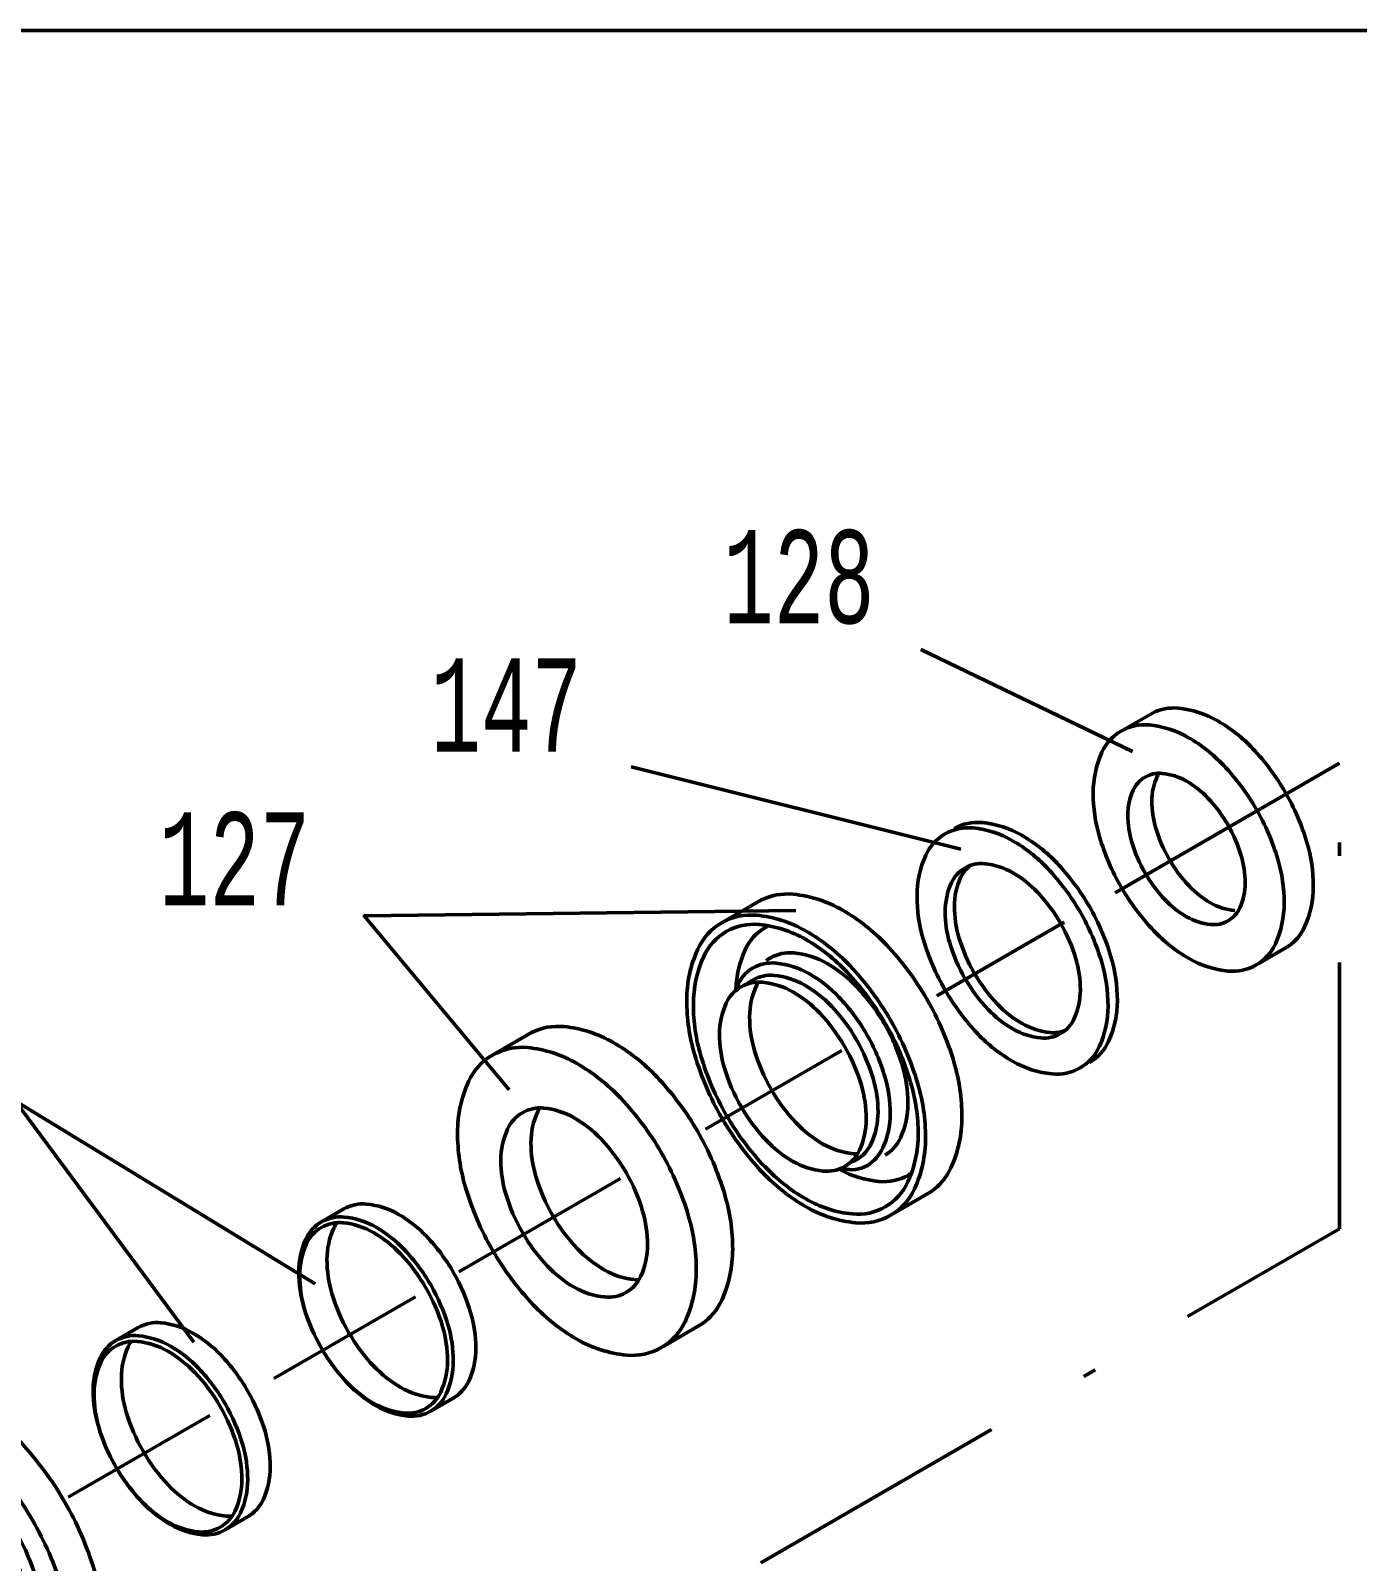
# Model space of a CAD drawing. Extents: x -99 to 181, y -251 to 146.
# Drawn here: x 55 to 104.8, y 88.2 to 145.7 of the extents above; entities that cross this region are included whole.
import ezdxf

# ---------------------------------------------------------------- set-up
doc = ezdxf.new("R2010")
doc.units = 0
doc.linetypes.add('STRICHPUNKT2', pattern=[18.5, 10, -4, 0.5, -4])
doc.layers.get('0').update_dxf_attribs({"linetype": 'CONTINUOUS'})
doc.layers.add('LE_ALL', color=7, linetype='CONTINUOUS', lineweight=50)
doc.layers.add('TXT_ALL', color=7, linetype='CONTINUOUS')
doc.styles.add('MONOTXT', font='monotxt.shx')

# ---------------------------------------------------------------- blocks, each defined once
blk = doc.blocks.new('RWD_00009', base_point=(78.802, 96.265))
at = {"layer": 'LE_ALL', "color": 2}
for points in [[(78.802, 96.265), (80.22, 97.084, 0.137304), (80.98, 97.99, 0.106617), (81.391, 99.897, 0.072341), (81.091, 101.961, 0.058752), (80.078, 104.316, 0.058752), (78.546, 106.37, 0.072341), (76.908, 107.662, 0.106617), (75.052, 108.259, 0.142973), (73.843, 108.033), (72.373, 107.187, 0.156851), (71.471, 106.192, 0.106617), (71.059, 104.285, 0.072341), (71.36, 102.221, 0.058752), (72.373, 99.867, 0.058752), (73.905, 97.812, 0.072341), (75.542, 96.52, 0.106617), (77.399, 95.923, 0.156851), (78.712, 96.206, 0.156851), (79.614, 97.202, 0.106617), (80.025, 99.109, 0.072341), (79.725, 101.172, 0.058752), (78.712, 103.527, 0.058752), (77.18, 105.581, 0.072341), (75.542, 106.873, 0.106617), (73.686, 107.471, 0.156851), (72.373, 107.187)], [(77.943, 98.891, 0.106617), (78.195, 100.063, 0.072341), (78.011, 101.331, 0.058752), (77.389, 102.777, 0.058752), (76.447, 104.039, 0.072341), (75.441, 104.833, 0.106617), (74.301, 105.2, 0.156851), (73.494, 105.026, 0.156851), (72.94, 104.414, 0.106617), (72.687, 103.243, 0.072341), (72.872, 101.975, 0.058752), (73.494, 100.529, 0.058752), (74.436, 99.266, 0.072341), (75.441, 98.473, 0.106617), (76.582, 98.106, 0.156851), (77.389, 98.28, 0.156851), (77.943, 98.891)], [(74.143, 105.206, 0.029381), (74.069, 105.066, 0.106617), (73.816, 103.895, 0.072341), (74.001, 102.627, 0.058752), (74.623, 101.18, 0.058752), (75.565, 99.918, 0.072341), (76.57, 99.125, 0.106617), (77.711, 98.758)]]:
    blk.add_lwpolyline(points, format="xyb", dxfattribs=at)
blk = doc.blocks.new('RWD_00010', base_point=(101.12, 110.62))
at = {"layer": 'LE_ALL', "color": 2}
blk.add_line((96.407, 118.584), (88.457, 122.42), dxfattribs=at)
for points in [[(101.12, 110.62), (102.255, 111.276, 0.137304), (102.863, 112.001, 0.106617), (103.192, 113.526, 0.072341), (102.952, 115.177, 0.058752), (102.141, 117.061, 0.058752), (100.915, 118.704, 0.072341), (99.605, 119.738, 0.106617), (98.12, 120.216, 0.142973), (97.153, 120.034), (95.976, 119.358, 0.156851), (95.255, 118.562, 0.106617), (94.926, 117.036, 0.072341), (95.166, 115.385, 0.058752), (95.976, 113.501, 0.058752), (97.203, 111.858, 0.072341), (98.512, 110.824, 0.106617), (99.998, 110.347, 0.156851), (101.048, 110.573, 0.156851), (101.77, 111.37, 0.106617), (102.099, 112.895, 0.072341), (101.859, 114.546, 0.058752), (101.048, 116.43, 0.058752), (99.822, 118.073, 0.072341), (98.512, 119.107, 0.106617), (97.027, 119.585, 0.156851), (95.976, 119.358)], [(100.433, 112.721, 0.106617), (100.635, 113.658, 0.072341), (100.487, 114.673, 0.058752), (99.99, 115.83, 0.058752), (99.236, 116.84, 0.072341), (98.432, 117.475, 0.106617), (97.519, 117.768, 0.156851), (96.874, 117.629, 0.156851), (96.43, 117.14, 0.106617), (96.228, 116.202, 0.072341), (96.376, 115.188, 0.058752), (96.874, 114.031, 0.058752), (97.627, 113.021, 0.072341), (98.432, 112.386, 0.106617), (99.344, 112.093, 0.156851), (99.99, 112.232, 0.156851), (100.433, 112.721)], [(97.393, 117.773, 0.029381), (97.334, 117.661, 0.106617), (97.132, 116.724, 0.072341), (97.279, 115.71, 0.058752), (97.777, 114.552, 0.058752), (98.53, 113.543, 0.072341), (99.335, 112.908, 0.106617), (100.247, 112.614)]]:
    blk.add_lwpolyline(points, format="xyb", dxfattribs=at)
at = {"layer": 'TXT_ALL', "color": 2, "style": 'MONOTXT', "width": 0.625}
blk.add_text('128', height=3.5, dxfattribs=at).set_placement((81.04, 123.403))
blk = doc.blocks.new('0_0_00008', base_point=(-132.723, -187.039))
for name, p in [('RWD_00010', (101.12, 110.62)), ('RWD_00009', (78.802, 96.265))]:
    blk.add_blockref(name, p)
blk = doc.blocks.new('127_00007', base_point=(81.705, 105.255))
at = {"layer": 'LE_ALL', "color": 2}
for points in [[(87.409, 101.235), (88.828, 102.054, 0.137304), (89.588, 102.96, 0.106617), (89.999, 104.867, 0.072341), (89.699, 106.931, 0.058752), (88.686, 109.285, 0.058752), (87.154, 111.34, 0.072341), (85.516, 112.632, 0.106617), (83.66, 113.229, 0.142973), (82.451, 113.003), (80.98, 112.157, 0.156851), (80.079, 111.162, 0.106617), (79.667, 109.255, 0.072341), (79.968, 107.191, 0.058752), (80.98, 104.836, 0.058752), (82.513, 102.782, 0.072341), (84.15, 101.49, 0.106617), (86.007, 100.893, 0.156851), (87.32, 101.176, 0.156851), (88.222, 102.172, 0.106617), (88.633, 104.078, 0.072341), (88.333, 106.142, 0.058752), (87.32, 108.497, 0.058752), (85.788, 110.551, 0.072341), (84.15, 111.843, 0.106617), (82.293, 112.44, 0.156851), (80.98, 112.157)], [(80.199, 107.152, 0.058752), (81.152, 104.936, 0.058752), (82.595, 103.002, 0.072341), (84.136, 101.786, 0.106617), (85.884, 101.223, 0.156851), (87.12, 101.49, 0.156851), (87.969, 102.427, 0.106617), (88.356, 104.222, 0.072341), (88.073, 106.165, 0.058752), (87.12, 108.381, 0.058752), (85.677, 110.315, 0.072341), (84.136, 111.531, 0.106617), (82.388, 112.093, 0.156851), (81.152, 111.827, 0.156851), (80.303, 110.89, 0.106617), (79.916, 109.095, 0.072341), (80.199, 107.152)], [(82.732, 112.045, 0.016571), (82.624, 111.987, 0.156851), (81.86, 111.144, 0.099013), (81.513, 109.646)], [(87.117, 103.433, 0.150606), (87.695, 104.088, 0.106617), (87.973, 105.376, 0.072341), (87.77, 106.771, 0.058752), (87.086, 108.362, 0.058752), (86.05, 109.75, 0.072341), (84.944, 110.623, 0.106617), (83.689, 111.027, 0.156851), (82.801, 110.835, 0.030191), (82.652, 110.737)], [(85.526, 102.927, 0.199327), (86.449, 103.048, 0.150606), (87.028, 103.702, 0.106617), (87.306, 104.991, 0.072341), (87.103, 106.385, 0.058752), (86.418, 107.977, 0.058752), (85.383, 109.365, 0.072341), (84.276, 110.238, 0.106617), (83.021, 110.642, 0.156851), (82.134, 110.45, 0.030191), (81.985, 110.352)], [(81.705, 105.255, 0.058752), (82.646, 103.993, 0.072341), (83.652, 103.199, 0.106617), (84.793, 102.833, 0.156851), (85.6, 103.007, 0.156851), (86.154, 103.618, 0.106617), (86.406, 104.789, 0.072341), (86.222, 106.057, 0.058752), (85.6, 107.504, 0.058752), (84.658, 108.766, 0.072341), (83.652, 109.56, 0.106617), (82.511, 109.927, 0.156851), (81.705, 109.753, 0.156851), (81.151, 109.141, 0.106617), (80.898, 107.97, 0.072341), (81.083, 106.702, 0.058752), (81.705, 105.255)], [(85.809, 103.155, 0.047735), (86.042, 103.262, 0.156851), (86.596, 103.874, 0.106617), (86.849, 105.045, 0.072341), (86.664, 106.313, 0.058752), (86.042, 107.759, 0.058752), (85.101, 109.022, 0.072341), (84.095, 109.815, 0.106617), (82.954, 110.182, 0.156851), (82.147, 110.008, 0.047735), (81.938, 109.859)], [(82.353, 109.933, 0.029381), (82.28, 109.793, 0.106617), (82.027, 108.621, 0.072341), (82.211, 107.354, 0.058752), (82.834, 105.907, 0.058752), (83.775, 104.645, 0.072341), (84.781, 103.851, 0.106617), (85.922, 103.484, 0.029381), (86.08, 103.478)], [(85.419, 102.889, 0.098543), (86.882, 102.444, 0.156851), (87.995, 102.684, 0.016571), (88.099, 102.749)]]:
    blk.add_lwpolyline(points, format="xyb", dxfattribs=at)
for centre, radius, start, end in [((82.756, 109.373), 1.244, 120, 162.15654), ((77.844, 100.099), 1.348, -95.65733, -88.92564)]:
    blk.add_arc(centre, radius, start, end, dxfattribs=at)
blk.add_blockref('0_0_00008', (-132.723, -187.039))
blk = doc.blocks.new('DK12_4_00002', base_point=(90.112, 110.069))
at = {"layer": 'LE_ALL', "color": 2}
blk.add_line((89.962, 114.919), (77.577, 118.008), dxfattribs=at)
at = {"layer": 'LE_ALL', "color": 2, "linetype": 'STRICHPUNKT2'}
for p, q in [((93.833, 112.176), (89.056, 109.418)), ((85.484, 107.356), (80.376, 104.407)), ((77.176, 102.559), (71.109, 99.057))]:
    blk.add_line(p, q, dxfattribs=at)
blk.add_lwpolyline([(104.175, 100.669), (104.175, 118.147), (95.754, 113.286)], dxfattribs=at)
at = {"layer": 'LE_ALL', "color": 2}
for points in [[(95.157, 107.504, 0.106617), (95.486, 109.029, 0.072341), (95.246, 110.68, 0.058752), (94.435, 112.564, 0.058752), (93.209, 114.208, 0.072341), (91.9, 115.241, 0.106617), (90.414, 115.719, 0.156851), (89.364, 115.492, 0.156851), (88.642, 114.696, 0.106617), (88.313, 113.171, 0.072341), (88.553, 111.52, 0.058752), (89.364, 109.636, 0.058752), (90.59, 107.992, 0.072341), (91.9, 106.959, 0.106617), (93.385, 106.481, 0.156851), (94.435, 106.708, 0.156851), (95.157, 107.504)], [(94.784, 106.909, 0.156851), (95.506, 107.705, 0.106617), (95.835, 109.231, 0.072341), (95.595, 110.882, 0.058752), (94.784, 112.766, 0.058752), (93.558, 114.409, 0.072341), (92.248, 115.443, 0.106617), (90.763, 115.92, 0.156851), (89.712, 115.694)], [(90.112, 110.069, 0.058752), (90.98, 108.905, 0.072341), (91.908, 108.173, 0.106617), (92.96, 107.835, 0.156851), (93.703, 107.995, 0.156851), (94.214, 108.559, 0.106617), (94.447, 109.639, 0.072341), (94.277, 110.808, 0.058752), (93.703, 112.142, 0.058752), (92.835, 113.306, 0.072341), (91.908, 114.037, 0.106617), (90.856, 114.376, 0.156851), (90.112, 114.215, 0.156851), (89.601, 113.651, 0.106617), (89.369, 112.571, 0.072341), (89.539, 111.402, 0.058752), (90.112, 110.069)], [(90.295, 114.302, 0.115375), (89.95, 113.853, 0.106617), (89.717, 112.773, 0.072341), (89.888, 111.604, 0.058752), (90.461, 110.27, 0.058752), (91.329, 109.106, 0.072341), (92.257, 108.375, 0.106617), (93.308, 108.036, 0.115375), (93.869, 108.11)]]:
    blk.add_lwpolyline(points, format="xyb", dxfattribs=at)
for points in [[(73.005, 105.883), (67.558, 112.416), (83.758, 112.624)], [(65.715, 98.596), (54.453, 105.478), (61.158, 96.409)]]:
    blk.add_lwpolyline(points, dxfattribs=at)
blk.add_blockref('127_00007', (81.705, 105.255))
at = {"layer": 'TXT_ALL', "color": 2, "style": 'MONOTXT', "width": 0.625}
for s, p in [('147', (70.053, 118.583)), ('127', (59.851, 112.808))]:
    blk.add_text(s, height=3.5, dxfattribs=at).set_placement(p)
blk = doc.blocks.new('146_00021', base_point=(55.102, 81.253))
at = {"layer": 'LE_ALL', "color": 2}
for points in [[(55.102, 81.253, -0.083138), (54.308, 80.956, -0.079165), (53.419, 80.926, -0.052648), (52.38, 81.169, -0.053743), (51.434, 81.616, -0.032425), (50.329, 82.396, -0.036434), (49.449, 83.218, -0.027049), (48.521, 84.338, -0.028593), (47.766, 85.488, -0.028593), (47.148, 86.717, -0.027049), (46.642, 88.08, -0.036434), (46.369, 89.253, -0.032425), (46.247, 90.601, -0.053743), (46.332, 91.643, -0.052648), (46.642, 92.665, -0.079165), (47.112, 93.42, -0.083138), (47.766, 93.959, -0.083138), (48.56, 94.255, -0.079165), (49.449, 94.285, -0.052648), (50.489, 94.043, -0.053743), (51.434, 93.595, -0.032425), (52.54, 92.816, -0.036434), (53.419, 91.993, -0.027049), (54.347, 90.874, -0.028593), (55.102, 89.723, -0.028593), (55.721, 88.495, -0.027049), (56.227, 87.131, -0.036434), (56.499, 85.958, -0.032425), (56.621, 84.611, -0.053743), (56.536, 83.569, -0.052648), (56.227, 82.547, -0.079165), (55.756, 81.792, -0.083138), (55.102, 81.253), (56.308, 81.949, 0.083138), (56.962, 82.488, 0.079165), (57.432, 83.243, 0.052648), (57.742, 84.265, 0.053743), (57.827, 85.307, 0.032425), (57.705, 86.654, 0.036434), (57.432, 87.827, 0.027049), (56.926, 89.191, 0.028593), (56.308, 90.419, 0.028593), (55.553, 91.57, 0.027049), (54.625, 92.689, 0.036434), (53.745, 93.512, 0.032425), (52.64, 94.291, 0.053743), (51.694, 94.739, 0.052648), (50.655, 94.981, 0.079165), (49.766, 94.951, 0.083138), (48.972, 94.655), (47.766, 93.959)], [(49.222, 93.039, 0.083138), (48.594, 92.805, 0.083138), (48.077, 92.378, 0.079165), (47.705, 91.781, 0.052648), (47.46, 90.973, 0.053743), (47.392, 90.148, 0.032425), (47.489, 89.083, 0.036434), (47.705, 88.155, 0.027049), (48.105, 87.076, 0.028593), (48.594, 86.104, 0.028593), (49.191, 85.194, 0.027049), (49.925, 84.308, 0.036434), (50.621, 83.658, 0.032425), (51.496, 83.041, 0.053743), (52.244, 82.687, 0.052648), (53.066, 82.495, 0.079165), (53.769, 82.519, 0.083138), (54.397, 82.754, 0.083138), (54.914, 83.18, 0.079165), (55.287, 83.777, 0.052648), (55.531, 84.586, 0.053743), (55.599, 85.41, 0.032425), (55.502, 86.476, 0.036434), (55.287, 87.404, 0.027049), (54.887, 88.482, 0.028593), (54.397, 89.454, 0.028593), (53.8, 90.364, 0.027049), (53.066, 91.25, 0.036434), (52.37, 91.901, 0.032425), (51.496, 92.517, 0.053743), (50.748, 92.871, 0.052648), (49.925, 93.063, 0.079165), (49.222, 93.039)], [(48.885, 92.943, 0.043246), (48.633, 92.699, 0.079165), (48.261, 92.102, 0.052648), (48.016, 91.294, 0.053743), (47.949, 90.469, 0.032425), (48.046, 89.404, 0.036434), (48.261, 88.476, 0.027049), (48.661, 87.397, 0.028593), (49.151, 86.425, 0.028593), (49.748, 85.515, 0.027049), (50.482, 84.63, 0.036434), (51.178, 83.979, 0.032425), (52.052, 83.362, 0.053743), (52.8, 83.008, 0.052648), (53.622, 82.816, 0.079165), (54.326, 82.84, 0.043246), (54.663, 82.936)], [(50.078, 91.954, 0.083138), (49.601, 91.775, 0.083138), (49.209, 91.452, 0.079165), (48.926, 90.998, 0.052648), (48.74, 90.384, 0.053743), (48.689, 89.758, 0.032425), (48.762, 88.949, 0.036434), (48.926, 88.244, 0.027049), (49.23, 87.425, 0.028593), (49.601, 86.687, 0.028593), (50.055, 85.996, 0.027049), (50.612, 85.324, 0.036434), (51.141, 84.83, 0.032425), (51.805, 84.361, 0.053743), (52.373, 84.093, 0.052648), (52.997, 83.947, 0.079165), (53.531, 83.965, 0.083138), (54.008, 84.143, 0.083138), (54.401, 84.467, 0.079165), (54.683, 84.92, 0.052648), (54.869, 85.534, 0.053743), (54.921, 86.16, 0.032425), (54.847, 86.97, 0.036434), (54.683, 87.674, 0.027049), (54.38, 88.493, 0.028593), (54.008, 89.231, 0.028593), (53.555, 89.922, 0.027049), (52.997, 90.595, 0.036434), (52.469, 91.089, 0.032425), (51.805, 91.557, 0.053743), (51.237, 91.826, 0.052648), (50.612, 91.972, 0.079165), (50.078, 91.954)], [(49.845, 91.889, 0.039331), (49.672, 91.719, 0.079165), (49.39, 91.266, 0.052648), (49.204, 90.652, 0.053743), (49.152, 90.026, 0.032425), (49.226, 89.217, 0.036434), (49.39, 88.512, 0.027049), (49.693, 87.693, 0.028593), (50.065, 86.955, 0.028593), (50.519, 86.264, 0.027049), (51.076, 85.591, 0.036434), (51.604, 85.097, 0.032425), (52.268, 84.629, 0.053743), (52.836, 84.36, 0.052648), (53.461, 84.214, 0.079165), (53.995, 84.233, 0.039331), (54.228, 84.297)]]:
    blk.add_lwpolyline(points, format="xyb", dxfattribs=at)
blk = doc.blocks.new('114_00024', base_point=(58.226, 91.728))
at = {"layer": 'LE_ALL', "color": 2}
for points in [[(62.331, 89.362), (63.176, 89.849, 0.156851), (63.759, 90.494, 0.106617), (64.025, 91.727, 0.072341), (63.831, 93.063, 0.058752), (63.176, 94.586, 0.058752), (62.184, 95.916, 0.072341), (61.125, 96.752, 0.106617), (59.923, 97.138, 0.156851), (59.073, 96.955), (58.229, 96.467)], [(58.226, 91.728, 0.058752), (59.174, 90.456, 0.072341), (60.188, 89.657, 0.106617), (61.338, 89.287, 0.156851), (62.15, 89.462, 0.156851), (62.709, 90.079, 0.106617), (62.963, 91.259, 0.072341), (62.778, 92.537, 0.058752), (62.15, 93.994, 0.058752), (61.202, 95.266, 0.072341), (60.188, 96.066, 0.106617), (59.038, 96.436, 0.156851), (58.226, 96.261, 0.156851), (57.667, 95.644, 0.106617), (57.413, 94.464, 0.072341), (57.598, 93.186, 0.058752), (58.229, 91.73, 0.058752), (59.221, 90.401, 0.072341), (60.28, 89.565, 0.106617), (61.482, 89.179, 0.156851), (62.331, 89.362, 0.156851), (62.915, 90.006, 0.106617), (63.181, 91.24, 0.072341), (62.987, 92.575, 0.058752), (62.331, 94.099, 0.058752), (61.339, 95.428, 0.072341), (60.28, 96.264, 0.106617), (59.078, 96.651, 0.156851), (58.229, 96.467, 0.156851), (57.645, 95.823, 0.106617), (57.379, 94.589, 0.072341), (57.573, 93.254, 0.058752), (58.229, 91.73)], [(58.806, 96.439, 0.042951), (58.692, 96.236, 0.106617), (58.437, 95.055, 0.072341), (58.623, 93.778, 0.058752), (59.25, 92.32, 0.058752), (60.199, 91.048, 0.072341), (61.212, 90.248, 0.106617), (62.362, 89.878, 0.042951), (62.595, 89.875)]]:
    blk.add_lwpolyline(points, format="xyb", dxfattribs=at)
blk = doc.blocks.new('114_00025', base_point=(65.947, 96.186))
at = {"layer": 'LE_ALL', "color": 2}
for points in [[(70.052, 93.82), (70.897, 94.307, 0.156851), (71.481, 94.951, 0.106617), (71.747, 96.185, 0.072341), (71.552, 97.521, 0.058752), (70.897, 99.044, 0.058752), (69.905, 100.374, 0.072341), (68.846, 101.21, 0.106617), (67.644, 101.596, 0.156851), (66.795, 101.413), (65.95, 100.925)], [(65.947, 96.186, 0.058752), (66.896, 94.914, 0.072341), (67.909, 94.115, 0.106617), (69.059, 93.745, 0.156851), (69.872, 93.92, 0.156851), (70.43, 94.537, 0.106617), (70.685, 95.717, 0.072341), (70.499, 96.995, 0.058752), (69.872, 98.452, 0.058752), (68.923, 99.724, 0.072341), (67.909, 100.524, 0.106617), (66.76, 100.894, 0.156851), (65.947, 100.718, 0.156851), (65.389, 100.102, 0.106617), (65.134, 98.922, 0.072341), (65.32, 97.644, 0.058752), (65.95, 96.188, 0.058752), (66.942, 94.859, 0.072341), (68.001, 94.023, 0.106617), (69.203, 93.636, 0.156851), (70.052, 93.82, 0.156851), (70.636, 94.464, 0.106617), (70.902, 95.698, 0.072341), (70.708, 97.033, 0.058752), (70.052, 98.557, 0.058752), (69.061, 99.886, 0.072341), (68.001, 100.722, 0.106617), (66.8, 101.108, 0.156851), (65.95, 100.925, 0.156851), (65.367, 100.281, 0.106617), (65.1, 99.047, 0.072341), (65.295, 97.712, 0.058752), (65.95, 96.188)], [(66.527, 100.897, 0.042951), (66.413, 100.694, 0.106617), (66.158, 99.513, 0.072341), (66.344, 98.236, 0.058752), (66.971, 96.778, 0.058752), (67.92, 95.506, 0.072341), (68.934, 94.706, 0.106617), (70.083, 94.336, 0.042951), (70.316, 94.333)]]:
    blk.add_lwpolyline(points, format="xyb", dxfattribs=at)
blk = doc.blocks.new('DK12_3_00011', base_point=(123.455, 68.094))
at = {"layer": 'LE_ALL', "color": 2, "linetype": 'STRICHPUNKT2'}
for p, q in [((69.477, 98.114), (64.163, 95.046)), ((61.756, 93.656), (56.442, 90.588))]:
    blk.add_line(p, q, dxfattribs=at)
blk.add_lwpolyline([(9.848, 3.589), (-2.949, -3.799), (-2.949, 25.388), (18.365, 37.693), (18.365, 51.126), (104.175, 100.669)], dxfattribs=at)
for name, p in [('114_00025', (65.947, 96.186)), ('114_00024', (58.226, 91.728)), ('146_00021', (55.102, 81.253))]:
    blk.add_blockref(name, p)
blk = doc.blocks.new('001_0000_00001', base_point=(-43.892, 35.5))
for name, p in [('DK12_4_00002', (90.112, 110.069)), ('DK12_3_00011', (123.455, 68.094))]:
    blk.add_blockref(name, p)
blk = doc.blocks.new('DINA3_00080', base_point=(180.584, 135.66))
at = {"layer": 'LE_ALL'}
blk.add_lwpolyline([(180.584, 135.66), (180.584, -241.34, -0.414214), (170.584, -251.34), (-88.916, -251.34, -0.414214), (-98.916, -241.34), (-98.916, 135.66, -0.414214), (-88.916, 145.66), (170.584, 145.66, -0.414214), (180.584, 135.66)], format="xyb", dxfattribs=at)

msp = doc.modelspace()

# ---------------------------------------------------------------- block references
for name, p in [('DINA3_00080', (180.584, 135.66)), ('001_0000_00001', (-43.892, 35.5))]:
    msp.add_blockref(name, p)

doc.saveas('drawing.dxf')
